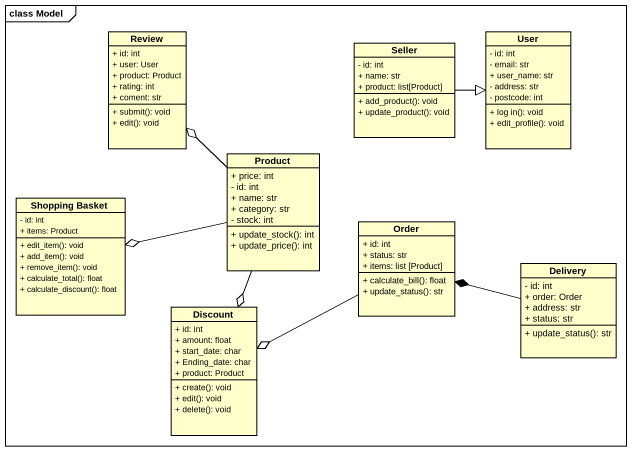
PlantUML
@startuml
mainframe class Model
hide circle
hide empty members
skinparam classAttributeIconSize 0
class Review {
  + id: int
  + user: User
  + product: Product
  + rating: int
  + coment: str
  + submit(): void
  + edit(): void
}
class User {
  - id: int
  - email: str
  + user_name: str
  - address: str
  - postcode: int
  + log in(): void
  + edit_profile(): void
}
class Seller {
  - id: int
  + name: str
  + product: list[Product]
  + add_product(): void
  + update_product(): void
}
class Product {
  + price: int
  - id: int
  + name: str
  + category: str
  - stock: int
  + update_stock(): int
  + update_price(): int
}
class "Shopping Basket" as Shopping_Basket {
  - id: int
  + items: Product
  + edit_item(): void
  + add_item(): void
  + remove_item(): void
  + calculate_total(): float
  + calculate_discount(): float
}
class Order {
  + id: int
  + status: str
  + items: list [Product]
  + calculate_bill(): float
  + update_status(): str
}
class Delivery {
  - id: int
  + order: Order
  + address: str
  + status: str
  + update_status(): str
}
class Discount {
  + id: int
  + amount: float
  + start_date: char
  + Ending_date: char
  + product: Product
  + create(): void
  + edit(): void
  + delete(): void
}
Seller -right-|> User
Product -up-o Review
Product -left-o Shopping_Basket
Product --o Discount
Order -left-o Discount
Delivery -left-* Order
@enduml
